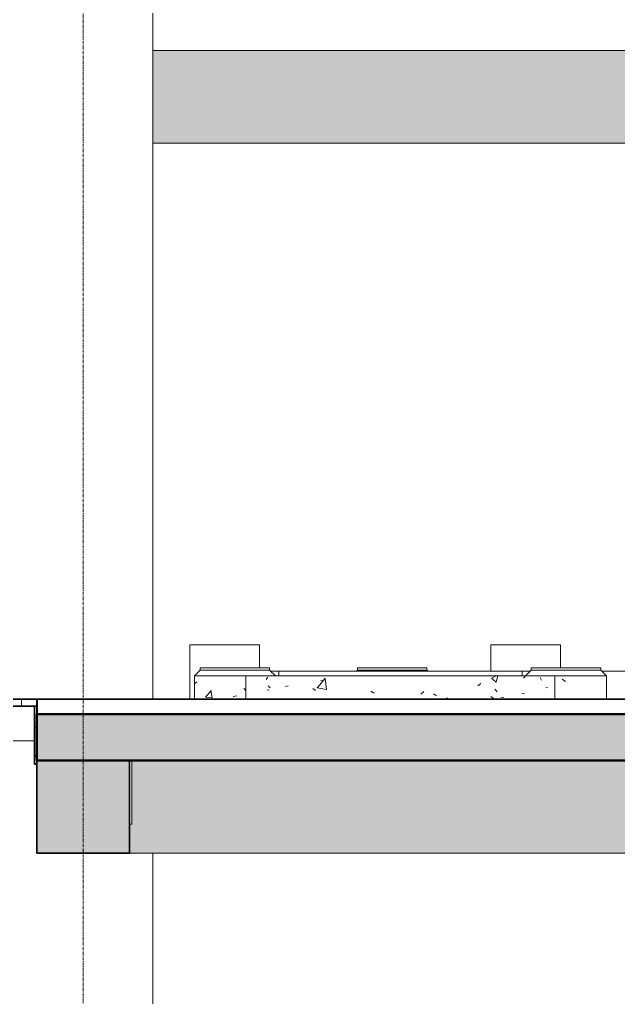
# Model space of a CAD drawing. Header units: millimetres. Extents: x -29259 to 87313, y -139821 to 46728.
# Drawn here: x 2332 to 4919, y -76959 to -72739 of the extents above; entities that cross this region are included whole.
import ezdxf

# ---------------------------------------------------------------- set-up
doc = ezdxf.new("R2010")
doc.units = ezdxf.units.MM
doc.linetypes.add('Centre', pattern=[31.75, 6.35, -4.7625, 15.875, -4.7625])
doc.linetypes.add('Grid Line', pattern=[22.225, 12.7, -3.175, 3.175, -3.175])
for name, color, linetype, lineweight in [('A-FLOR', 192, 'Continuous', 9), ('A-FLOR-LEVL', 51, 'Continuous', 9), ('A-FLOR-PATT', 8, 'Continuous', 18), ('A-WALL', 113, 'Continuous', 18), ('A-WALL-PATT', 111, 'Continuous', 18), ('S-BEAM', 12, 'Continuous', 9), ('S-COLS', 52, 'Continuous', 18), ('S-FNDN', 32, 'Continuous', 9), ('S-FSTN', 2, 'Continuous', 9), ('S-GRID', 8, 'Continuous', 9), ('SF-BREAK THROUGH_dwg', 8, 'Continuous', 9)]:
    doc.layers.add(name, color=color, linetype=linetype, lineweight=lineweight)
pattern_1 = [(50, (8690.73, 6935), (364.368, -31.88), [38.1, -419.1]), (355, (8690.73, 6935), (-70.486, 382.113), [30.48, -335.28]), (100.451, (8721.1, 6932.34), (293.885, 350.233), [32.38, -356.18]), (46.184, (8690.73, 7036.6), (542.16, -84.086), [57.15, -628.65]), (96.636, (8735.9, 7029.6), (474.8, 494.86), [48.57, -534.27]), (351.184, (8690.73, 7036.6), (474.81, 494.85), [45.72, -502.92]), (21, (8741.53, 7011.2), (303.23, -204.53), [38.1, -419.1]), (326, (8741.53, 7011.2), (123.604, 368.376), [30.48, -335.28]), (71.451, (8766.8, 6994.16), (426.834, 163.843), [32.38, -356.18]), (37.5, (8690.73, 6935), (6.1766, 169.11), [16.764, -314.452, 16.764, -323.596, -336.55]), (37.5, (8690.73, 6935), (6.1766, 169.11), [-671.576, 16.764, -319.786]), (7.5, (8690.73, 6935), (133.639, 200.361), [16.764, -177.292, 16.764, -306.832, -128.27]), (7.5, (8690.73, 6935), (133.639, 200.361), [-517.652, 16.764, -111.506]), (327.5, (8577.45, 6935), (271.182, -11.458), [16.764, -110.236, 16.764, -379.476, -525.78]), (327.5, (8577.45, 6935), (271.182, -11.458), [-523.24, 16.764, -509.016]), (317.5, (8526.65, 6935), (296.259, 50.853), [16.764, -148.336, 16.764, -246.38, -373.38]), (317.5, (8526.65, 6935), (296.259, 50.853), [-428.244, 16.764, -356.616])]

# ---------------------------------------------------------------- blocks, each defined once
blk = doc.blocks.new('FP_17-SECTION AA')
at = {"layer": 'A-WALL-PATT', "color": 254, "lineweight": 9}
for p, q in [((6790.1, 8314.8), (6797.5, 8325)), ((7033.5, 8306), (7045.1, 8319.8)), ((7050.1, 8271.5), (7045.1, 8319.8)), ((7763.6, 8320.9), (7783, 8330)), ((7763.6, 8320.9), (7773.9, 8312.3)), ((7784.1, 8303.8), (7791.1, 8330)), ((7901.7, 8320.4), (7909.6, 8330)), ((7972.8, 8323.3), (7978.7, 8311.9)), ((6799.1, 8287.5), (6807.2, 8278.5)), ((6873.9, 8285), (6885.6, 8287.1)), ((6991.8, 8276), (7003.8, 8267)), ((7010.7, 8278.6), (7022, 8292.3)), ((7010.7, 8278.6), (7050.1, 8271.5)), ((7022, 8292.3), (7033.5, 8306)), ((7025.5, 8310.3), (7040, 8312.5)), ((7704.9, 8287.9), (7716.5, 8298.1)), ((7773.9, 8312.3), (7784.1, 8303.8)), ((7777.3, 8272.4), (7787.2, 8261.1)), ((7998.2, 8278.5), (8005, 8280.7)), ((6794.1, 8268.2), (6803.5, 8270.4)), ((7242.2, 8264.6), (7256.2, 8255.6)), ((7458.1, 8252.1), (7471.3, 8262.3)), ((7512.1, 8253.1), (7526, 8244.1)), ((7566.6, 8230), (7571.9, 8235.7)), ((7572.5, 8230), (7571.9, 8235.7)), ((7760.3, 8241.7), (7771.9, 8232.6)), ((7803.3, 8236.5), (7816.2, 8238.7)), ((7894.7, 8253.2), (7905.3, 8255.4))]:
    blk.add_line(p, q, dxfattribs=at)
blk = doc.blocks.new('B - ISMB150-735797-SECTION AA')
at = {"layer": 'S-BEAM', "color": 250}
for p, q in [((3470, 8193.9), (3470, 8197.3)), ((3470, 8190.6), (3470, 8193.9)), ((3470, 8181.7), (3470, 8190.6)), ((3470, 8068.3), (3470, 8181.7)), ((3470, 8059.4), (3470, 8068.3)), ((3470, 8056.1), (3470, 8059.4)), ((3470, 8051.6), (3470, 8056.1)), ((3470, 8050), (3470, 8051.6)), ((5790, 8050), (3470, 8050))]:
    blk.add_line(p, q, dxfattribs=at)
blk = doc.blocks.new('M_Flat Bars - IP06-1166509-SECTION AA')
at = {"layer": 'S-BEAM'}
h = blk.add_hatch(dxfattribs=at)
h.set_pattern_fill('FP_1', color=256, style=0, pattern_type=2)
h.set_pattern_definition([(45, (8690.73, 6935), (-251.447, 251.447), []), (45, (8690.73, 7316), (-251.447, 251.447), [])])
h.paths.add_polyline_path([(5790, 7950), (5800, 7950), (5800, 8200), (5790, 8200), (5790, 8006.6)])
at = {"layer": 'S-BEAM', "color": 90, "lineweight": 35}
for p, q in [((5800, 8200), (5790, 8200)), ((5790, 8200), (5790, 7950)), ((5800, 7950), (5800, 8200)), ((5790, 7950), (5800, 7950))]:
    blk.add_line(p, q, dxfattribs=at)
blk = doc.blocks.new('Family - 1214433-SECTION AA')
at = {"layer": 'S-FSTN', "color": 250}
for p in [(6210, 7965), (6200, 7690)]:
    blk.add_line(p, (6210, 7690), dxfattribs=at)
blk = doc.blocks.new('Family - 1214441-SECTION AA')
at = {"layer": 'S-FSTN', "color": 250}
for p in [(6210, 7965), (6200, 7690)]:
    blk.add_line(p, (6210, 7690), dxfattribs=at)
blk = doc.blocks.new('Family - 1226745-SECTION AA')
at = {"layer": 'S-FSTN', "color": 250}
for p, q in [((7935, 8365), (8235, 8365)), ((7935, 8365), (7935, 8355)), ((8235, 8365), (8235, 8355)), ((8235, 8355), (7935, 8355))]:
    blk.add_line(p, q, dxfattribs=at)
blk = doc.blocks.new('Family - 1226746-SECTION AA')
at = {"layer": 'S-FSTN', "color": 250}
for p, q in [((6805, 8365), (6505, 8365)), ((6505, 8365), (6505, 8355)), ((6805, 8365), (6805, 8355)), ((6505, 8355), (6805, 8355))]:
    blk.add_line(p, q, dxfattribs=at)
blk = doc.blocks.new('Structural Foundations 8 - Structural Foundations 1-1226802-SECTION AA')
at = {"layer": 'S-FNDN', "color": 250}
for p, q in [((7910, 8330), (7935, 8355)), ((7935, 8355), (8235, 8355)), ((8260, 8330), (8037.1, 8330)), ((8235, 8355), (8260, 8330))]:
    blk.add_line(p, q, dxfattribs=at)
blk = doc.blocks.new('Structural Foundations 9 - Structural Foundations 1-1226820-SECTION AA')
at = {"layer": 'S-FNDN', "color": 250}
for p, q in [((6480, 8330), (6505, 8355)), ((6702.9, 8330), (6480, 8330)), ((6505, 8355), (6805, 8355)), ((6805, 8355), (6830, 8330))]:
    blk.add_line(p, q, dxfattribs=at)
blk = doc.blocks.new('Family - 1227052-SECTION AA')
at = {"layer": 'S-FSTN', "color": 250}
for p, q in [((7484.5, 8365), (7184.5, 8365)), ((7184.5, 8365), (7184.5, 8355)), ((7484.5, 8365), (7484.5, 8355)), ((7184.5, 8355), (7484.5, 8355))]:
    blk.add_line(p, q, dxfattribs=at)
blk = doc.blocks.new('Structural Foundations 12 - Structural Foundations 1-1227096-SECTION AA')
at = {"layer": 'S-FNDN', "color": 250}
for p, q in [((7179.5, 8350), (7184.5, 8355)), ((7184.5, 8355), (7484.5, 8355)), ((7484.5, 8355), (7489.5, 8350))]:
    blk.add_line(p, q, dxfattribs=at)
blk = doc.blocks.new('Roaster Building_ST_RVT2022_detached_rvt-1-SECTION AA')
at = {"layer": 'A-FLOR-PATT', "lineweight": 9}
h = blk.add_hatch(dxfattribs=at)
h.set_pattern_fill('FP_3', color=254, style=0, pattern_type=2)
h.set_pattern_definition([(90, (8690.73, 6935), (-79.38, 5e-15), []), (180, (8690.73, 6935), (-4e-14, -317.5), [])])
h.paths.add_polyline_path([(5777.2, 8200), (5800, 8200), (5800, 8230), (300, 8230), (300, 8200), (5684.1, 8200)])
h = blk.add_hatch(color=254, dxfattribs=at)
h.paths.add_polyline_path([(9504.9, 7965), (9931.6, 7965), (9931.6, 8165), (5800, 8165), (5800, 7965), (9318.5, 7965)])
h.paths.add_polyline_path([(14300, 7965), (14300, 8165), (13109.7, 8165), (13109.7, 7965), (14257.6, 7965)])
h.paths.add_polyline_path([(12290.3, 7965), (12290.3, 8165), (10886.4, 8165), (10886.4, 7965), (12207.4, 7965)])
at = {"layer": 'A-WALL-PATT', "lineweight": 9}
h = blk.add_hatch(dxfattribs=at)
h.set_pattern_fill('FP_4', color=254, style=0, pattern_type=2)
h.set_pattern_definition(pattern_1)
h.paths.add_polyline_path([(6702.6, 8230), (6702.6, 8330), (6480, 8330), (6480, 8230), (6614.9, 8230)])
h = blk.add_hatch(dxfattribs=at)
h.set_pattern_fill('FP_4', color=254, style=0, pattern_type=2)
h.set_pattern_definition(pattern_1)
h.paths.add_polyline_path([(8037.4, 8230), (8260, 8230), (8260, 8330), (8037.4, 8330), (8037.4, 8282.6)])
at = {"layer": 'S-BEAM', "lineweight": 5}
blk.add_hatch(color=256, dxfattribs=at).paths.add_polyline_path([(6200, 7565), (6200, 7965), (5800, 7965), (5800, 7565), (5963.6, 7565)])
at = {"layer": 'A-FLOR', "color": 250}
for p, q in [((6460.9, 8465), (6760.9, 8465)), ((6460.9, 8465), (6460.9, 8230)), ((6760.9, 8465), (6760.9, 8365)), ((7760.9, 8465), (8060.9, 8465)), ((7760.9, 8465), (7760.9, 8350)), ((8060.9, 8465), (8060.9, 8365)), ((5800, 7965), (6200, 7965))]:
    blk.add_line(p, q, dxfattribs=at)
at = {"layer": 'A-FLOR', "color": 90, "lineweight": 35}
for p, q in [((5800, 8230), (300, 8230)), ((5800, 8200), (5800, 8230)), ((300, 8200), (5800, 8200)), ((9931.6, 8165), (5800, 8165)), ((5800, 8165), (5800, 7965)), ((6200, 7965), (9569, 7965))]:
    blk.add_line(p, q, dxfattribs=at)
at = {"layer": 'A-WALL', "color": 250, "lineweight": 9}
for p, q in [((6480, 8330), (6480, 8230)), ((6702.6, 8330), (8037.4, 8330)), ((6702.6, 8330), (6702.6, 8230)), ((8037.4, 8230), (8037.4, 8330)), ((8260, 8230), (8260, 8330))]:
    blk.add_line(p, q, dxfattribs=at)
at = {"layer": 'S-BEAM', "color": 90, "lineweight": 35}
for p, q in [((5800, 7965), (5800, 7565)), ((6200, 7565), (6200, 7965)), ((5800, 7565), (6200, 7565))]:
    blk.add_line(p, q, dxfattribs=at)
at = {"layer": 'S-BEAM', "color": 250}
for p, q in [((6200, 7965), (5800, 7965)), ((6200, 7565), (13900, 7565))]:
    blk.add_line(p, q, dxfattribs=at)
at = {"layer": 'S-COLS', "color": 250, "lineweight": 9}
for p, q in [((6300, 8230), (6300, 12135)), ((6300, 6250), (6300, 7565))]:
    blk.add_line(p, q, dxfattribs=at)
at = {"layer": 'A-WALL', "color": 250, "lineweight": 9}
blk.add_blockref('FP_17-SECTION AA', (0, 0), dxfattribs=at)
at = {"layer": 'S-BEAM', "color": 250, "lineweight": 9}
for name in ['B - ISMB150-735797-SECTION AA', 'M_Flat Bars - IP06-1166509-SECTION AA']:
    blk.add_blockref(name, (0, 0), dxfattribs=at)
at = {"layer": 'S-FNDN', "color": 250, "lineweight": 9}
for name in ['Structural Foundations 9 - Structural Foundations 1-1226820-SECTION AA', 'Structural Foundations 12 - Structural Foundations 1-1227096-SECTION AA', 'Structural Foundations 8 - Structural Foundations 1-1226802-SECTION AA']:
    blk.add_blockref(name, (0, 0), dxfattribs=at)
at = {"layer": 'S-FSTN', "color": 250, "lineweight": 9}
for name in ['Family - 1226746-SECTION AA', 'Family - 1227052-SECTION AA', 'Family - 1226745-SECTION AA', 'Family - 1214433-SECTION AA', 'Family - 1214441-SECTION AA']:
    blk.add_blockref(name, (0, 0), dxfattribs=at)
blk = doc.blocks.new('Roaster Building_ST_RVT2022 _SST__rvt-1-SECTION AA')
at = {"layer": 'A-FLOR-PATT', "lineweight": 9}
h = blk.add_hatch(color=254, dxfattribs=at)
h.paths.add_polyline_path([(5800, 7965), (9931.6, 7965), (9931.6, 8165), (5800, 8165), (5800, 8006.6)])
h.paths.add_polyline_path([(14300, 7965), (14300, 8165), (13109.7, 8165), (13109.7, 7965), (14257.6, 7965)])
h.paths.add_polyline_path([(12290.3, 7965), (12290.3, 8165), (10886.4, 8165), (10886.4, 7965), (12207.4, 7965)])
at = {"layer": 'S-BEAM', "lineweight": 5}
for points in [[(10436.8, 10630), (13700, 10630), (13700, 11030), (6300, 11030), (6300, 10630), (8945.7, 10630)], [(6200, 7565), (13900, 7565), (13900, 7690), (13890, 7690), (13890, 7965), (13412.5, 7965), (13412.5, 7715), (13112.5, 7715), (13112.5, 7965), (12287.5, 7965), (12287.5, 7715), (11987.5, 7715), (11987.5, 7965), (11249, 7965), (11249, 7715), (10949, 7715), (10949, 7965), (9869, 7965), (9869, 7715), (9569, 7715), (9569, 7965), (6210, 7965), (6210, 7690), (6200, 7690)]]:
    blk.add_hatch(color=50, dxfattribs=at).paths.add_polyline_path(points)
at = {"layer": 'A-FLOR', "color": 255, "lineweight": 50}
for p, q in [((9931.6, 8165), (5800, 8165)), ((5800, 8165), (5800, 7965)), ((5800, 7965), (9931.6, 7965))]:
    blk.add_line(p, q, dxfattribs=at)
at = {"layer": 'S-BEAM', "color": 7, "lineweight": 18}
for p, q in [((6300, 11030), (13700, 11030)), ((13700, 10630), (6300, 10630)), ((6200, 7565), (13900, 7565))]:
    blk.add_line(p, q, dxfattribs=at)
blk = doc.blocks.new('SF-BREAK THROUGH_dwg-777386-SECTION AA')
at = {"color": 30, "lineweight": 9}
for p, q in [((6300, 8230), (900.9, 8230)), ((5700.1, 8230), (6300, 8230)), ((5801.5, 8230), (5800, 8230)), ((5800.1, 8230), (6200, 8230)), ((6300, 8230), (13698.8, 8230)), ((13698.8, 8230), (6300, 8230))]:
    blk.add_line(p, q, dxfattribs=at)
at = {"color": 30, "lineweight": 9, "flags": 128}
for points in [[(6300, 8230), (5700.1, 8230), (301, 8230)], [(14298.7, 8230), (13698.8, 8230), (6300, 8230)]]:
    blk.add_lwpolyline(points, dxfattribs=at)

msp = doc.modelspace()

# ---------------------------------------------------------------- linework, layer by layer
at = {"layer": 'A-FLOR', "lineweight": 35}
for p, q in [((6391, -75671.5), (2408.6, -75671.5)), ((2408.6, -75671.5), (2408.6, -75736.5)), ((2408.6, -75736.5), (6391, -75736.5))]:
    msp.add_line(p, q, dxfattribs=at)
at = {"layer": 'A-FLOR-LEVL', "linetype": 'Centre'}
msp.add_line((-6606.3, -75671.5), (18373.6, -75671.5), dxfattribs=at)
at = {"layer": 'A-WALL', "lineweight": 9}
for p, q in [((3417.1, -75551.5), (4537.1, -75551.5)), ((3452.2, -75551.5), (3452.2, -75571.5)), ((4502.1, -75571.5), (4502.1, -75551.5))]:
    msp.add_line(p, q, dxfattribs=at)
at = {"layer": 'A-WALL', "lineweight": 9, "flags": 128}
msp.add_lwpolyline([(4847.9, -75551.5), (4888.3, -75551.5), (4949.5, -75551.5), (5002, -75551.5), (5044.7, -75551.5), (5076.7, -75551.5), (5079, -75551.5)], dxfattribs=at)
at = {"layer": 'S-GRID', "linetype": 'Grid Line'}
msp.add_line((2607.1, -86911), (2607.1, -58142.7), dxfattribs=at)

# ---------------------------------------------------------------- block references
at = {"lineweight": 5}
for name in ['Roaster Building_ST_RVT2022 _SST__rvt-1-SECTION AA', 'Roaster Building_ST_RVT2022_detached_rvt-1-SECTION AA']:
    msp.add_blockref(name, (-3392.9, -83901.5), dxfattribs=at)
at = {"layer": 'SF-BREAK THROUGH_dwg', "color": 30}
msp.add_blockref('SF-BREAK THROUGH_dwg-777386-SECTION AA', (-3392.9, -83901.5), dxfattribs=at)

doc.saveas('drawing.dxf')
